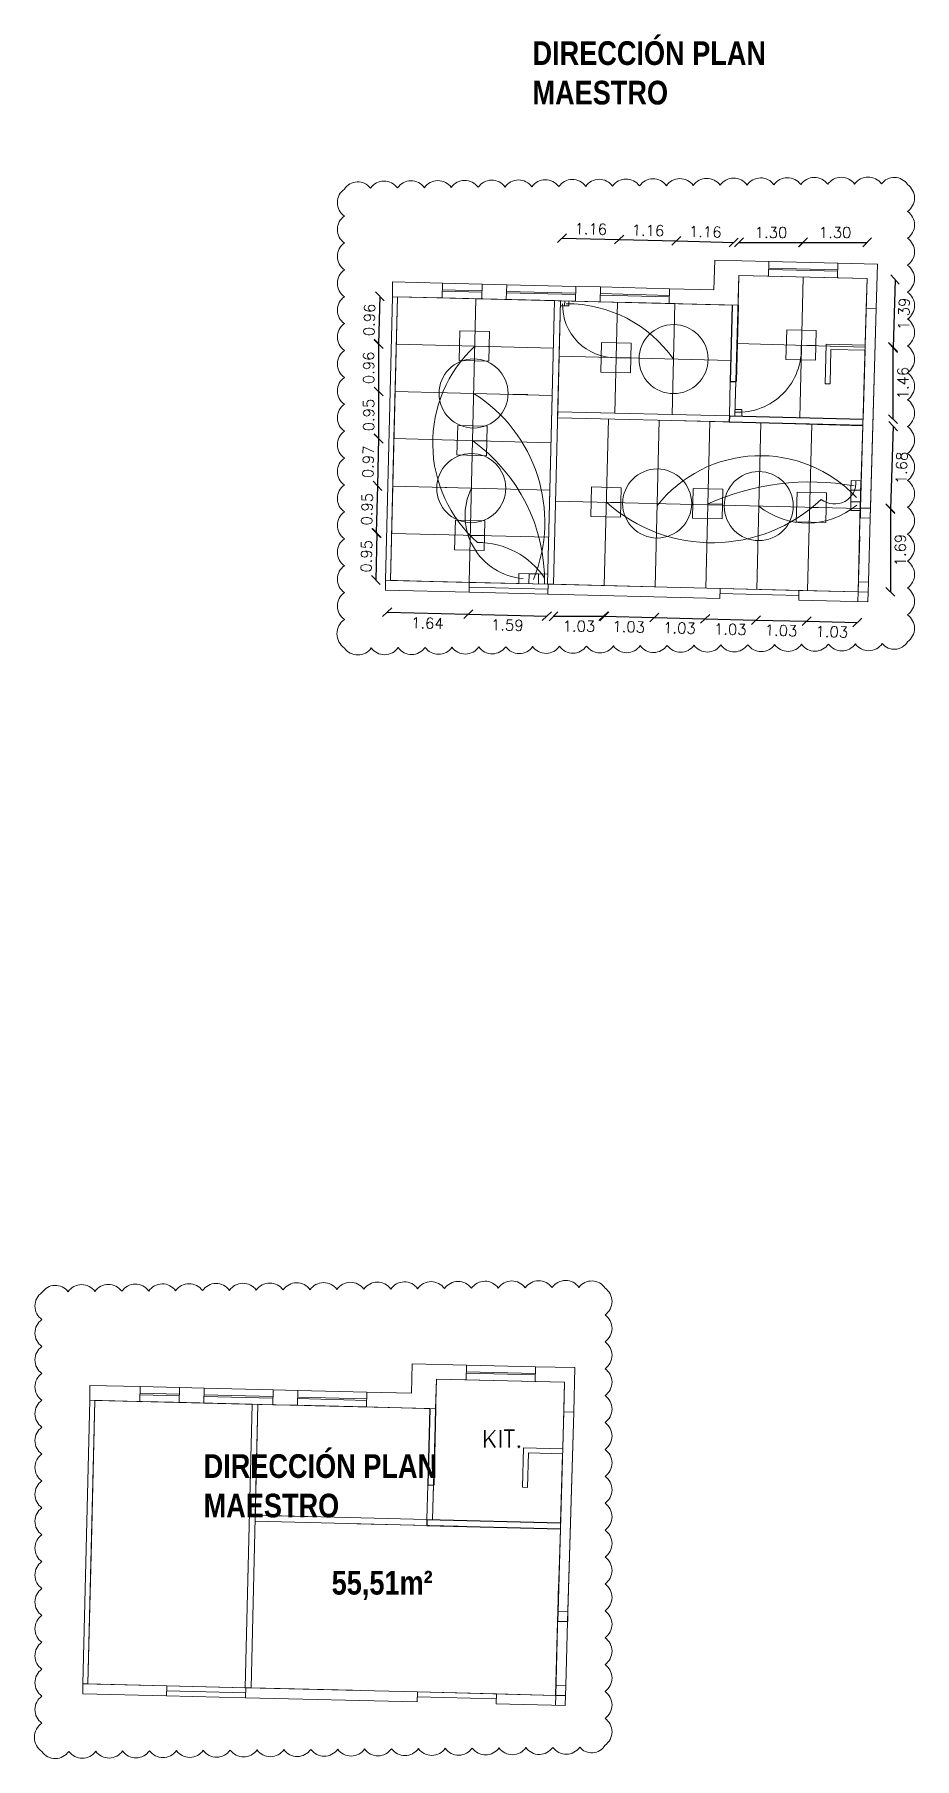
# Model space of a CAD drawing. Header units: millimetres. Extents: x -11418 to -10492, y 10656 to 11360.
# Drawn here: x -10651.84 to -10634, y 11324.7 to 11359.65 of the extents above; entities that cross this region are included whole.
import ezdxf

# ---------------------------------------------------------------- set-up
doc = ezdxf.new("R2010")
doc.units = ezdxf.units.MM
doc.layers.get('0').update_dxf_attribs({"lineweight": 0})
for name, color, linetype, lineweight in [('0_ id salas de clases', 7, 'Continuous', 9), ('0_ muros', 7, 'Continuous', 20), ('0_ muros 2', 7, 'Continuous', 9), ('0_ ventanas', 250, 'Continuous', 0)]:
    doc.layers.add(name, color=color, linetype=linetype, lineweight=lineweight)
doc.layers.add('SEGUNDO PLANO', color=3, linetype='Continuous')
doc.styles.add('PATO', font='romans.shx', dxfattribs={"height": 0.22})
doc.styles.get("Standard").update_dxf_attribs({"font": 'romans.shx'})
doc.linetypes.add('BATTING', pattern='A,0.00254,-2.54,[134,ltypeshp.shx,S=2.54,R=0,X=-2.54,Y=0],-5.08,[134,ltypeshp.shx,S=2.54,R=180,X=2.54,Y=0],-2.54', length=10.16254)
doc.dimstyles.get("Standard").update_dxf_attribs({"dimtxt": 0.22, "dimasz": 0.18, "dimexe": 0.18, "dimexo": 0.0625, "dimgap": 0.09, "dimtad": 2, "dimzin": 0, "dimdsep": 46, "dimtxsty": 'Standard', "dimblk": 'OBLIQUE', "dimcen": 0.09, "dimse1": 1, "dimse2": 1, "dimadec": 0, "dimazin": 0, "dimtfac": 1, "dimtofl": 0, "dimtmove": 0, "dimatfit": 3, "dimfxl": 1, "dimtolj": 1, "dimtzin": 0, "dimarcsym": 0})

# ---------------------------------------------------------------- blocks, each defined once
blk = doc.blocks.new('_Oblique')
at = {"color": 0, "linetype": 'ByBlock', "lineweight": -2}
blk.add_line((-0.5, -0.5), (0.5, 0.5), dxfattribs=at)
blk = doc.blocks.new('*D57')
at = {"color": 0, "lineweight": -2, "transparency": 16777216}
blk.add_line((-10644.841, 11354.339), (-10644.865, 11353.38), dxfattribs=at)
at = {"color": 0, "linetype": 'BATTING', "lineweight": -2, "transparency": 16777216, "xscale": 0.18, "yscale": 0.18, "zscale": 0.18}
for p, rotation in [((-10644.841, 11354.339), 88.60328362355365), ((-10644.865, 11353.38), 268.6032836235537)]:
    blk.add_blockref('_Oblique', p, dxfattribs=dict(at, rotation=rotation))
at = {"color": 0, "linetype": 'BATTING', "transparency": 16777216, "insert": (-10645.053, 11353.864), "char_height": 0.22, "attachment_point": 5, "rotation": 88.6033}
blk.add_mtext('\\A1;0.96', dxfattribs=at)
blk = doc.blocks.new('*D58')
at = {"color": 0, "lineweight": -2, "transparency": 16777216}
blk.add_line((-10644.865, 11353.371), (-10644.865, 11352.411), dxfattribs=at)
at = {"color": 0, "linetype": 'BATTING', "lineweight": -2, "transparency": 16777216, "xscale": 0.18, "yscale": 0.18, "zscale": 0.18}
for p, rotation in [((-10644.865, 11353.371), 90), ((-10644.865, 11352.411), 270)]:
    blk.add_blockref('_Oblique', p, dxfattribs=dict(at, rotation=rotation))
at = {"color": 0, "linetype": 'BATTING', "transparency": 16777216, "insert": (-10645.065, 11352.891), "char_height": 0.22, "attachment_point": 5, "rotation": 90}
blk.add_mtext('\\A1;0.96', dxfattribs=at)
blk = doc.blocks.new('*D59')
at = {"color": 0, "lineweight": -2, "transparency": 16777216}
blk.add_line((-10644.865, 11352.411), (-10644.865, 11351.456), dxfattribs=at)
at = {"color": 0, "linetype": 'BATTING', "lineweight": -2, "transparency": 16777216, "xscale": 0.18, "yscale": 0.18, "zscale": 0.18}
for p, rotation in [((-10644.865, 11352.411), 90), ((-10644.865, 11351.456), 270)]:
    blk.add_blockref('_Oblique', p, dxfattribs=dict(at, rotation=rotation))
at = {"color": 0, "linetype": 'BATTING', "transparency": 16777216, "insert": (-10645.065, 11351.934), "char_height": 0.22, "attachment_point": 5, "rotation": 90}
blk.add_mtext('\\A1;0.95', dxfattribs=at)
blk = doc.blocks.new('*D60')
at = {"color": 0, "lineweight": -2, "transparency": 16777216}
blk.add_line((-10644.865, 11351.464), (-10644.888, 11350.499), dxfattribs=at)
at = {"color": 0, "linetype": 'BATTING', "lineweight": -2, "transparency": 16777216, "xscale": 0.18, "yscale": 0.18, "zscale": 0.18}
for p, rotation in [((-10644.865, 11351.464), 88.60329853531651), ((-10644.888, 11350.499), 268.6032985353165)]:
    blk.add_blockref('_Oblique', p, dxfattribs=dict(at, rotation=rotation))
at = {"color": 0, "linetype": 'BATTING', "transparency": 16777216, "insert": (-10645.076, 11350.987), "char_height": 0.22, "attachment_point": 5, "rotation": 88.6033}
blk.add_mtext('\\A1;0.97', dxfattribs=at)
blk = doc.blocks.new('*D61')
at = {"color": 0, "lineweight": -2, "transparency": 16777216}
blk.add_line((-10644.888, 11350.499), (-10644.911, 11349.545), dxfattribs=at)
at = {"color": 0, "linetype": 'BATTING', "lineweight": -2, "transparency": 16777216, "xscale": 0.18, "yscale": 0.18, "zscale": 0.18}
for p, rotation in [((-10644.888, 11350.499), 88.6032857521703), ((-10644.911, 11349.545), 268.6032857521703)]:
    blk.add_blockref('_Oblique', p, dxfattribs=dict(at, rotation=rotation))
at = {"color": 0, "linetype": 'BATTING', "transparency": 16777216, "insert": (-10645.1, 11350.027), "char_height": 0.22, "attachment_point": 5, "rotation": 88.6033}
blk.add_mtext('\\A1;0.95', dxfattribs=at)
blk = doc.blocks.new('*D62')
at = {"color": 0, "lineweight": -2, "transparency": 16777216}
blk.add_line((-10644.9, 11349.544), (-10644.923, 11348.59), dxfattribs=at)
at = {"color": 0, "linetype": 'BATTING', "lineweight": -2, "transparency": 16777216, "xscale": 0.18, "yscale": 0.18, "zscale": 0.18}
for p, rotation in [((-10644.9, 11349.544), 88.60329053041033), ((-10644.923, 11348.59), 268.6032905304103)]:
    blk.add_blockref('_Oblique', p, dxfattribs=dict(at, rotation=rotation))
at = {"color": 0, "linetype": 'BATTING', "transparency": 16777216, "insert": (-10645.112, 11349.072), "char_height": 0.22, "attachment_point": 5, "rotation": 88.6033}
blk.add_mtext('\\A1;0.95', dxfattribs=at)
blk = doc.blocks.new('*D63')
at = {"color": 0, "lineweight": -2, "transparency": 16777216}
blk.add_line((-10644.691, 11347.937), (-10643.048, 11347.897), dxfattribs=at)
at = {"color": 0, "linetype": 'BATTING', "lineweight": -2, "transparency": 16777216, "xscale": 0.18, "yscale": 0.18, "zscale": 0.18}
for p, rotation in [((-10644.691, 11347.937), 178.5915316047997), ((-10643.048, 11347.897), 358.5915316047997)]:
    blk.add_blockref('_Oblique', p, dxfattribs=dict(at, rotation=rotation))
at = {"color": 0, "linetype": 'BATTING', "transparency": 16777216, "insert": (-10643.875, 11347.717), "char_height": 0.22, "attachment_point": 5, "rotation": 358.5915}
blk.add_mtext('\\A1;1.64', dxfattribs=at)
blk = doc.blocks.new('*D64')
at = {"color": 0, "lineweight": -2, "transparency": 16777216}
blk.add_line((-10643.048, 11347.897), (-10641.455, 11347.857), dxfattribs=at)
at = {"color": 0, "linetype": 'BATTING', "lineweight": -2, "transparency": 16777216, "xscale": 0.18, "yscale": 0.18, "zscale": 0.18}
for p, rotation in [((-10643.048, 11347.897), 178.5916875625059), ((-10641.455, 11347.857), 358.5916875625059)]:
    blk.add_blockref('_Oblique', p, dxfattribs=dict(at, rotation=rotation))
at = {"color": 0, "linetype": 'BATTING', "transparency": 16777216, "insert": (-10642.256, 11347.677), "char_height": 0.22, "attachment_point": 5, "rotation": 358.5917}
blk.add_mtext('\\A1;1.59', dxfattribs=at)
blk = doc.blocks.new('*D65')
at = {"color": 0, "lineweight": -2, "transparency": 16777216}
blk.add_line((-10641.319, 11347.855), (-10640.289, 11347.855), dxfattribs=at)
at = {"color": 0, "linetype": 'BATTING', "lineweight": -2, "transparency": 16777216, "xscale": 0.18, "yscale": 0.18, "zscale": 0.18, "rotation": 180}
blk.add_blockref('_Oblique', (-10641.319, 11347.855), dxfattribs=at)
at = {"color": 0, "linetype": 'BATTING', "lineweight": -2, "transparency": 16777216, "xscale": 0.18, "yscale": 0.18, "zscale": 0.18}
blk.add_blockref('_Oblique', (-10640.289, 11347.855), dxfattribs=at)
at = {"color": 0, "linetype": 'BATTING', "transparency": 16777216, "insert": (-10640.804, 11347.655), "char_height": 0.22, "attachment_point": 5}
blk.add_mtext('\\A1;1.03', dxfattribs=at)
blk = doc.blocks.new('*D66')
at = {"color": 0, "lineweight": -2, "transparency": 16777216}
blk.add_line((-10640.305, 11347.856), (-10639.275, 11347.83), dxfattribs=at)
at = {"color": 0, "linetype": 'BATTING', "lineweight": -2, "transparency": 16777216, "xscale": 0.18, "yscale": 0.18, "zscale": 0.18}
for p, rotation in [((-10640.305, 11347.856), 178.5761573060418), ((-10639.275, 11347.83), 358.5761573060418)]:
    blk.add_blockref('_Oblique', p, dxfattribs=dict(at, rotation=rotation))
at = {"color": 0, "linetype": 'BATTING', "transparency": 16777216, "insert": (-10639.795, 11347.643), "char_height": 0.22, "attachment_point": 5, "rotation": 358.5762}
blk.add_mtext('\\A1;1.03', dxfattribs=at)
blk = doc.blocks.new('*D67')
at = {"color": 0, "lineweight": -2, "transparency": 16777216}
blk.add_line((-10639.275, 11347.83), (-10638.245, 11347.805), dxfattribs=at)
at = {"color": 0, "linetype": 'BATTING', "lineweight": -2, "transparency": 16777216, "xscale": 0.18, "yscale": 0.18, "zscale": 0.18}
for p, rotation in [((-10639.275, 11347.83), 178.6032853562976), ((-10638.245, 11347.805), 358.6032853562976)]:
    blk.add_blockref('_Oblique', p, dxfattribs=dict(at, rotation=rotation))
at = {"color": 0, "linetype": 'BATTING', "transparency": 16777216, "insert": (-10638.765, 11347.618), "char_height": 0.22, "attachment_point": 5, "rotation": 358.6033}
blk.add_mtext('\\A1;1.03', dxfattribs=at)
blk = doc.blocks.new('*D68')
at = {"color": 0, "lineweight": -2, "transparency": 16777216}
blk.add_line((-10638.245, 11347.805), (-10637.215, 11347.78), dxfattribs=at)
at = {"color": 0, "linetype": 'BATTING', "lineweight": -2, "transparency": 16777216, "xscale": 0.18, "yscale": 0.18, "zscale": 0.18}
for p, rotation in [((-10638.245, 11347.805), 178.6032826079442), ((-10637.215, 11347.78), 358.6032826079442)]:
    blk.add_blockref('_Oblique', p, dxfattribs=dict(at, rotation=rotation))
at = {"color": 0, "linetype": 'BATTING', "transparency": 16777216, "insert": (-10637.735, 11347.593), "char_height": 0.22, "attachment_point": 5, "rotation": 358.6033}
blk.add_mtext('\\A1;1.03', dxfattribs=at)
blk = doc.blocks.new('*D69')
at = {"color": 0, "lineweight": -2, "transparency": 16777216}
blk.add_line((-10637.215, 11347.78), (-10636.187, 11347.755), dxfattribs=at)
at = {"color": 0, "linetype": 'BATTING', "lineweight": -2, "transparency": 16777216, "xscale": 0.18, "yscale": 0.18, "zscale": 0.18}
for p, rotation in [((-10637.215, 11347.78), 178.5930325229543), ((-10636.187, 11347.755), 358.5930325229543)]:
    blk.add_blockref('_Oblique', p, dxfattribs=dict(at, rotation=rotation))
at = {"color": 0, "linetype": 'BATTING', "transparency": 16777216, "insert": (-10636.706, 11347.568), "char_height": 0.22, "attachment_point": 5, "rotation": 358.593}
blk.add_mtext('\\A1;1.03', dxfattribs=at)
blk = doc.blocks.new('*D70')
at = {"color": 0, "lineweight": -2, "transparency": 16777216}
blk.add_line((-10636.187, 11347.755), (-10635.158, 11347.73), dxfattribs=at)
at = {"color": 0, "linetype": 'BATTING', "lineweight": -2, "transparency": 16777216, "xscale": 0.18, "yscale": 0.18, "zscale": 0.18}
for p, rotation in [((-10636.187, 11347.755), 178.6135290659662), ((-10635.158, 11347.73), 358.6135290659661)]:
    blk.add_blockref('_Oblique', p, dxfattribs=dict(at, rotation=rotation))
at = {"color": 0, "linetype": 'BATTING', "transparency": 16777216, "insert": (-10635.677, 11347.542), "char_height": 0.22, "attachment_point": 5, "rotation": 358.6135}
blk.add_mtext('\\A1;1.03', dxfattribs=at)
blk = doc.blocks.new('*D71')
at = {"color": 0, "lineweight": -2, "transparency": 16777216}
blk.add_line((-10634.435, 11351.71), (-10634.49, 11350.031), dxfattribs=at)
at = {"color": 0, "linetype": 'BATTING', "lineweight": -2, "transparency": 16777216, "xscale": 0.18, "yscale": 0.18, "zscale": 0.18}
for p, rotation in [((-10634.435, 11351.71), 88.1197453427607), ((-10634.49, 11350.031), 268.1197453427607)]:
    blk.add_blockref('_Oblique', p, dxfattribs=dict(at, rotation=rotation))
at = {"color": 0, "linetype": 'BATTING', "transparency": 16777216, "insert": (-10634.263, 11350.864), "char_height": 0.22, "attachment_point": 5, "rotation": 88.1197}
blk.add_mtext('\\A1;1.68', dxfattribs=at)
blk = doc.blocks.new('*D72')
at = {"color": 0, "lineweight": -2, "transparency": 16777216}
blk.add_line((-10634.49, 11350.043), (-10634.49, 11348.351), dxfattribs=at)
at = {"color": 0, "linetype": 'BATTING', "lineweight": -2, "transparency": 16777216, "xscale": 0.18, "yscale": 0.18, "zscale": 0.18}
for p, rotation in [((-10634.49, 11350.043), 90), ((-10634.49, 11348.351), 270)]:
    blk.add_blockref('_Oblique', p, dxfattribs=dict(at, rotation=rotation))
at = {"color": 0, "linetype": 'BATTING', "transparency": 16777216, "insert": (-10634.29, 11349.197), "char_height": 0.22, "attachment_point": 5, "rotation": 90}
blk.add_mtext('\\A1;1.69', dxfattribs=at)
blk = doc.blocks.new('*D73')
at = {"color": 0, "lineweight": -2, "transparency": 16777216}
blk.add_line((-10641.148, 11355.52), (-10639.988, 11355.492), dxfattribs=at)
at = {"color": 0, "linetype": 'BATTING', "lineweight": -2, "transparency": 16777216, "xscale": 0.18, "yscale": 0.18, "zscale": 0.18}
for p, rotation in [((-10641.148, 11355.52), 178.603430216156), ((-10639.988, 11355.492), 358.6034302161561)]:
    blk.add_blockref('_Oblique', p, dxfattribs=dict(at, rotation=rotation))
at = {"color": 0, "linetype": 'BATTING', "transparency": 16777216, "insert": (-10640.563, 11355.706), "char_height": 0.22, "attachment_point": 5, "rotation": 358.6034}
blk.add_mtext('\\A1;1.16', dxfattribs=at)
blk = doc.blocks.new('*D74')
at = {"color": 0, "lineweight": -2, "transparency": 16777216}
blk.add_line((-10639.988, 11355.492), (-10638.828, 11355.463), dxfattribs=at)
at = {"color": 0, "linetype": 'BATTING', "lineweight": -2, "transparency": 16777216, "xscale": 0.18, "yscale": 0.18, "zscale": 0.18}
for p, rotation in [((-10639.988, 11355.492), 178.6031346275379), ((-10638.828, 11355.463), 358.6031346275378)]:
    blk.add_blockref('_Oblique', p, dxfattribs=dict(at, rotation=rotation))
at = {"color": 0, "linetype": 'BATTING', "transparency": 16777216, "insert": (-10639.403, 11355.677), "char_height": 0.22, "attachment_point": 5, "rotation": 358.6031}
blk.add_mtext('\\A1;1.16', dxfattribs=at)
blk = doc.blocks.new('*D75')
at = {"color": 0, "lineweight": -2, "transparency": 16777216}
blk.add_line((-10638.828, 11355.463), (-10637.666, 11355.435), dxfattribs=at)
at = {"color": 0, "linetype": 'BATTING', "lineweight": -2, "transparency": 16777216, "xscale": 0.18, "yscale": 0.18, "zscale": 0.18}
for p, rotation in [((-10638.828, 11355.463), 178.6032826079918), ((-10637.666, 11355.435), 358.6032826079918)]:
    blk.add_blockref('_Oblique', p, dxfattribs=dict(at, rotation=rotation))
at = {"color": 0, "linetype": 'BATTING', "transparency": 16777216, "insert": (-10638.242, 11355.649), "char_height": 0.22, "attachment_point": 5, "rotation": 358.6033}
blk.add_mtext('\\A1;1.16', dxfattribs=at)
blk = doc.blocks.new('*D76')
at = {"color": 0, "lineweight": -2, "transparency": 16777216}
blk.add_line((-10637.56, 11355.435), (-10636.259, 11355.435), dxfattribs=at)
at = {"color": 0, "linetype": 'BATTING', "lineweight": -2, "transparency": 16777216, "xscale": 0.18, "yscale": 0.18, "zscale": 0.18, "rotation": 180}
blk.add_blockref('_Oblique', (-10637.56, 11355.435), dxfattribs=at)
at = {"color": 0, "linetype": 'BATTING', "lineweight": -2, "transparency": 16777216, "xscale": 0.18, "yscale": 0.18, "zscale": 0.18}
blk.add_blockref('_Oblique', (-10636.259, 11355.435), dxfattribs=at)
at = {"color": 0, "linetype": 'BATTING', "transparency": 16777216, "insert": (-10636.909, 11355.635), "char_height": 0.22, "attachment_point": 5}
blk.add_mtext('\\A1;1.30', dxfattribs=at)
blk = doc.blocks.new('*D77')
at = {"color": 0, "lineweight": -2, "transparency": 16777216}
blk.add_line((-10636.26, 11355.435), (-10634.961, 11355.435), dxfattribs=at)
at = {"color": 0, "linetype": 'BATTING', "lineweight": -2, "transparency": 16777216, "xscale": 0.18, "yscale": 0.18, "zscale": 0.18, "rotation": 180}
blk.add_blockref('_Oblique', (-10636.26, 11355.435), dxfattribs=at)
at = {"color": 0, "linetype": 'BATTING', "lineweight": -2, "transparency": 16777216, "xscale": 0.18, "yscale": 0.18, "zscale": 0.18}
blk.add_blockref('_Oblique', (-10634.961, 11355.435), dxfattribs=at)
at = {"color": 0, "linetype": 'BATTING', "transparency": 16777216, "insert": (-10635.61, 11355.635), "char_height": 0.22, "attachment_point": 5}
blk.add_mtext('\\A1;1.30', dxfattribs=at)
blk = doc.blocks.new('*D78')
at = {"color": 0, "lineweight": -2, "transparency": 16777216}
blk.add_line((-10634.435, 11351.85), (-10634.435, 11353.314), dxfattribs=at)
at = {"color": 0, "linetype": 'BATTING', "lineweight": -2, "transparency": 16777216, "xscale": 0.18, "yscale": 0.18, "zscale": 0.18}
for p, rotation in [((-10634.435, 11353.314), 90), ((-10634.435, 11351.85), 270)]:
    blk.add_blockref('_Oblique', p, dxfattribs=dict(at, rotation=rotation))
at = {"color": 0, "linetype": 'BATTING', "transparency": 16777216, "insert": (-10634.235, 11352.582), "char_height": 0.22, "attachment_point": 5, "rotation": 90}
blk.add_mtext('\\A1;1.46', dxfattribs=at)
blk = doc.blocks.new('*D79')
at = {"color": 0, "lineweight": -2, "transparency": 16777216}
blk.add_line((-10634.396, 11354.682), (-10634.435, 11353.296), dxfattribs=at)
at = {"color": 0, "linetype": 'BATTING', "lineweight": -2, "transparency": 16777216, "xscale": 0.18, "yscale": 0.18, "zscale": 0.18}
for p, rotation in [((-10634.396, 11354.682), 88.34941071250582), ((-10634.435, 11353.296), 268.3494107125058)]:
    blk.add_blockref('_Oblique', p, dxfattribs=dict(at, rotation=rotation))
at = {"color": 0, "linetype": 'BATTING', "transparency": 16777216, "insert": (-10634.216, 11353.984), "char_height": 0.22, "attachment_point": 5, "rotation": 88.3494}
blk.add_mtext('\\A1;1.39', dxfattribs=at)

msp = doc.modelspace()

# ---------------------------------------------------------------- linework, layer by layer
at = {"color": 3, "linetype": 'BATTING'}
for p, q in [((-10637.642, 11351.916), (-10637.56, 11354.762)), ((-10636.259, 11354.73), (-10636.328, 11351.881)), ((-10644.485, 11354.331), (-10644.555, 11351.456)), ((-10644.485, 11354.331), (-10641.299, 11354.253)), ((-10642.892, 11354.292), (-10644.485, 11354.331)), ((-10643.032, 11348.544), (-10642.892, 11354.292)), ((-10642.892, 11354.292), (-10641.299, 11354.253)), ((-10641.299, 11354.253), (-10641.439, 11348.505)), ((-10641.299, 11354.253), (-10641.345, 11352.333)), ((-10641.319, 11348.505), (-10641.179, 11354.25)), ((-10641.179, 11354.25), (-10641.237, 11351.881)), ((-10641.179, 11354.25), (-10641.234, 11352.001)), ((-10641.091, 11354.248), (-10641.094, 11354.147)), ((-10641.007, 11354.147), (-10641.007, 11354.246)), ((-10640.074, 11351.972), (-10640.019, 11354.222)), ((-10640.019, 11354.222), (-10638.859, 11354.193)), ((-10638.859, 11354.193), (-10638.914, 11351.944)), ((-10641.094, 11354.147), (-10641.181, 11354.149)), ((-10641.094, 11354.147), (-10641.007, 11354.147)), ((-10643.215, 11353.639), (-10643.23, 11353.039)), ((-10642.615, 11353.625), (-10643.215, 11353.639)), ((-10642.63, 11353.025), (-10642.615, 11353.625)), ((-10636.592, 11353.66), (-10636.607, 11353.06)), ((-10635.992, 11353.645), (-10636.592, 11353.66)), ((-10636.007, 11353.045), (-10635.992, 11353.645)), ((-10641.322, 11353.293), (-10644.509, 11353.371)), ((-10642.927, 11352.855), (-10642.92, 11353.155)), ((-10642.915, 11353.33), (-10642.615, 11353.325)), ((-10641.206, 11353.125), (-10637.724, 11353.04)), ((-10640.346, 11353.407), (-10640.361, 11352.807)), ((-10639.747, 11353.392), (-10640.346, 11353.407)), ((-10639.761, 11352.792), (-10639.747, 11353.392)), ((-10637.596, 11353.387), (-10635, 11353.313)), ((-10636.292, 11353.35), (-10635.992, 11353.345)), ((-10643.23, 11353.039), (-10642.63, 11353.025)), ((-10640.361, 11352.807), (-10639.761, 11352.792)), ((-10640.047, 11353.097), (-10639.747, 11353.092)), ((-10636.607, 11353.06), (-10636.007, 11353.045)), ((-10637.735, 11352.616), (-10637.752, 11351.916)), ((-10637.622, 11352.613), (-10637.642, 11351.913)), ((-10641.345, 11352.333), (-10644.532, 11352.411)), ((-10642.142, 11352.353), (-10641.842, 11352.346)), ((-10642.142, 11352.353), (-10641.842, 11352.348)), ((-10641.345, 11352.333), (-10641.392, 11350.414)), ((-10643.262, 11351.725), (-10643.277, 11351.125)), ((-10642.662, 11351.71), (-10643.262, 11351.725)), ((-10641.237, 11351.881), (-10637.755, 11351.796)), ((-10637.752, 11351.916), (-10641.234, 11352.001)), ((-10641.234, 11352.001), (-10640.074, 11351.972)), ((-10640.289, 11348.479), (-10640.207, 11351.856)), ((-10639.259, 11348.453), (-10639.177, 11351.831)), ((-10639.177, 11351.831), (-10637.118, 11351.78)), ((-10638.147, 11351.805), (-10638.23, 11348.426)), ((-10637.755, 11351.796), (-10637.752, 11351.916)), ((-10637.642, 11351.913), (-10637.502, 11351.909)), ((-10637.499, 11352.045), (-10637.638, 11352.045)), ((-10637.502, 11351.909), (-10637.499, 11352.045)), ((-10637.118, 11351.78), (-10637.2, 11348.401)), ((-10637.118, 11351.78), (-10635.047, 11351.714)), ((-10636.082, 11351.747), (-10636.172, 11348.376)), ((-10644.555, 11351.456), (-10644.625, 11348.583)), ((-10641.369, 11351.374), (-10644.555, 11351.457)), ((-10642.962, 11351.415), (-10642.662, 11351.41)), ((-10642.677, 11351.111), (-10642.662, 11351.71)), ((-10643.277, 11351.125), (-10642.677, 11351.111)), ((-10641.392, 11350.414), (-10644.579, 11350.492)), ((-10643.78, 11350.472), (-10643.48, 11350.467)), ((-10641.392, 11350.414), (-10641.439, 11348.505)), ((-10640.548, 11350.477), (-10640.562, 11349.877)), ((-10639.948, 11350.462), (-10640.548, 11350.477)), ((-10639.963, 11349.863), (-10639.948, 11350.462)), ((-10638.488, 11350.444), (-10638.503, 11349.844)), ((-10637.888, 11350.429), (-10638.488, 11350.444)), ((-10637.903, 11349.829), (-10637.888, 11350.429)), ((-10636.382, 11350.37), (-10636.397, 11349.771)), ((-10635.782, 11350.356), (-10636.382, 11350.37)), ((-10635.797, 11349.756), (-10635.782, 11350.356)), ((-10635.285, 11350.607), (-10635.289, 11350.41)), ((-10635.289, 11350.41), (-10635.092, 11350.41)), ((-10635.289, 11350.41), (-10635.289, 11350.173)), ((-10635.082, 11350.602), (-10635.285, 11350.607)), ((-10635.115, 11349.477), (-10635.088, 11350.602)), ((-10635.088, 11350.602), (-10635.082, 11350.602)), ((-10635.101, 11350.04), (-10641.278, 11350.19)), ((-10640.248, 11350.167), (-10639.948, 11350.162)), ((-10638.188, 11350.134), (-10637.888, 11350.129)), ((-10636.082, 11350.061), (-10635.782, 11350.056)), ((-10635.289, 11350.173), (-10635.098, 11350.173)), ((-10635.098, 11350.173), (-10635.289, 11350.173)), ((-10635.289, 11350.173), (-10635.289, 11349.999)), ((-10635.289, 11349.999), (-10635.102, 11349.999)), ((-10643.309, 11349.805), (-10643.323, 11349.206)), ((-10642.709, 11349.791), (-10643.309, 11349.805)), ((-10642.724, 11349.191), (-10642.709, 11349.791)), ((-10640.562, 11349.877), (-10639.963, 11349.863)), ((-10638.503, 11349.844), (-10637.903, 11349.829)), ((-10636.397, 11349.771), (-10635.797, 11349.756)), ((-10641.416, 11349.459), (-10644.602, 11349.537)), ((-10643.009, 11349.496), (-10642.709, 11349.491)), ((-10635.142, 11348.351), (-10635.11, 11349.477)), ((-10643.323, 11349.206), (-10642.724, 11349.191)), ((-10641.439, 11348.505), (-10644.625, 11348.583)), ((-10641.814, 11348.718), (-10642.024, 11348.723)), ((-10642.024, 11348.723), (-10642.024, 11348.519)), ((-10641.814, 11348.718), (-10641.819, 11348.514)), ((-10641.626, 11348.713), (-10641.814, 11348.718)), ((-10641.626, 11348.513), (-10641.626, 11348.713)), ((-10641.626, 11348.713), (-10641.434, 11348.709)), ((-10641.426, 11348.504), (-10641.626, 11348.513)), ((-10641.439, 11348.505), (-10641.319, 11348.505)), ((-10641.319, 11348.505), (-10639.259, 11348.453)), ((-10643.774, 11329.549), (-10643.692, 11332.395)), ((-10650.618, 11331.964), (-10650.688, 11329.09)), ((-10650.618, 11331.964), (-10647.431, 11331.886)), ((-10649.024, 11331.925), (-10650.618, 11331.964)), ((-10649.024, 11331.925), (-10647.431, 11331.886)), ((-10647.431, 11331.886), (-10647.571, 11326.138)), ((-10647.431, 11331.886), (-10647.478, 11329.967)), ((-10647.451, 11326.138), (-10647.311, 11331.883)), ((-10647.311, 11331.883), (-10647.369, 11329.514)), ((-10647.311, 11331.883), (-10647.366, 11329.634)), ((-10646.151, 11331.855), (-10644.992, 11331.827)), ((-10643.867, 11330.249), (-10643.884, 11329.549)), ((-10643.754, 11330.246), (-10643.774, 11329.546)), ((-10647.478, 11329.967), (-10647.525, 11328.047)), ((-10647.369, 11329.514), (-10643.887, 11329.429)), ((-10643.884, 11329.549), (-10647.366, 11329.634)), ((-10647.366, 11329.634), (-10646.206, 11329.606)), ((-10645.309, 11329.464), (-10643.25, 11329.414)), ((-10643.887, 11329.429), (-10643.884, 11329.549)), ((-10650.688, 11329.09), (-10650.758, 11326.216)), ((-10641.247, 11327.11), (-10641.22, 11328.236)), ((-10641.275, 11325.984), (-10641.242, 11327.11)), ((-10647.571, 11326.138), (-10650.758, 11326.216)), ((-10647.571, 11326.138), (-10647.451, 11326.138)), ((-10647.451, 11326.138), (-10645.392, 11326.087))]:
    msp.add_line(p, q, dxfattribs=at)
at = {"linetype": 'BATTING'}
for p, q in [((-10644.585, 11354.333), (-10644.725, 11348.585)), ((-10644.625, 11348.583), (-10644.485, 11354.331)), ((-10644.485, 11354.331), (-10644.485, 11354.331)), ((-10644.725, 11348.585), (-10644.625, 11348.583)), ((-10650.718, 11331.966), (-10650.858, 11326.219)), ((-10650.758, 11326.216), (-10650.618, 11331.964)), ((-10650.618, 11331.964), (-10650.618, 11331.964)), ((-10650.858, 11326.219), (-10650.758, 11326.216))]:
    msp.add_line(p, q, dxfattribs=at)
at = {"color": 7}
for p, q in [((-10635.793, 11353.368), (-10635.813, 11352.569)), ((-10635, 11353.349), (-10635.793, 11353.368)), ((-10635.696, 11353.266), (-10635.713, 11352.566)), ((-10635.003, 11353.249), (-10635.696, 11353.266)), ((-10635.813, 11352.569), (-10635.713, 11352.566)), ((-10641.925, 11331.002), (-10641.945, 11330.202)), ((-10641.132, 11330.982), (-10641.925, 11331.002)), ((-10641.828, 11330.899), (-10641.845, 11330.199)), ((-10641.135, 11330.882), (-10641.828, 11330.899)), ((-10641.945, 11330.202), (-10641.845, 11330.199))]:
    msp.add_line(p, q, dxfattribs=at)
at = {"color": 5, "linetype": 'BATTING'}
for points in [[(-10645.558, 11347.211, 0.520567), (-10645.013, 11347.216, 0.520567), (-10644.467, 11347.22, 0.520567), (-10643.922, 11347.225, 0.520567), (-10643.377, 11347.229, 0.520567), (-10642.832, 11347.234, 0.520567), (-10642.287, 11347.239, 0.520567), (-10641.742, 11347.243, 0.520567), (-10641.197, 11347.248, 0.520567), (-10640.651, 11347.252, 0.520567), (-10640.106, 11347.257, 0.520567), (-10639.561, 11347.261, 0.520567), (-10639.016, 11347.266, 0.520567), (-10638.471, 11347.271, 0.520567), (-10637.926, 11347.275, 0.520567), (-10637.381, 11347.28, 0.520567), (-10636.836, 11347.284, 0.520567), (-10636.29, 11347.289, 0.520567), (-10635.745, 11347.293, 0.520567), (-10635.2, 11347.298, 0.520567), (-10634.655, 11347.303, 0.520567), (-10634.143, 11347.339, 0.520567), (-10634.143, 11347.885, 0.520567), (-10634.143, 11348.43, 0.520567), (-10634.143, 11348.975, 0.520567), (-10634.143, 11349.52, 0.520567), (-10634.143, 11350.065, 0.520567), (-10634.143, 11350.61, 0.520567), (-10634.143, 11351.155, 0.520567), (-10634.143, 11351.701, 0.520567), (-10634.143, 11352.246, 0.520567), (-10634.143, 11352.791, 0.520567), (-10634.143, 11353.336, 0.520567), (-10634.143, 11353.881, 0.520567), (-10634.143, 11354.426, 0.520567), (-10634.143, 11354.971, 0.520567), (-10634.143, 11355.517, 0.520567), (-10634.143, 11356.062, 0.520567), (-10634.143, 11356.607, 0.520567), (-10634.67, 11356.62, 0.520567), (-10635.215, 11356.615, 0.520567), (-10635.76, 11356.611, 0.520567), (-10636.306, 11356.606, 0.520567), (-10636.851, 11356.602, 0.520567), (-10637.396, 11356.597, 0.520567), (-10637.941, 11356.593, 0.520567), (-10638.486, 11356.588, 0.520567), (-10639.031, 11356.583, 0.520567), (-10639.576, 11356.579, 0.520567), (-10640.122, 11356.574, 0.520567), (-10640.667, 11356.57, 0.520567), (-10641.212, 11356.565, 0.520567), (-10641.757, 11356.561, 0.520567), (-10642.302, 11356.556, 0.520567), (-10642.847, 11356.551, 0.520567), (-10643.392, 11356.547, 0.520567), (-10643.937, 11356.542, 0.520567), (-10644.483, 11356.538, 0.520567), (-10645.028, 11356.533, 0.520567), (-10645.558, 11356.514, 0.520567), (-10645.558, 11355.968, 0.520567), (-10645.558, 11355.423, 0.520567), (-10645.558, 11354.878, 0.520567), (-10645.558, 11354.333, 0.520567), (-10645.558, 11353.788, 0.520567), (-10645.558, 11353.243, 0.520567), (-10645.558, 11352.697, 0.520567), (-10645.558, 11352.152, 0.520567), (-10645.558, 11351.607, 0.520567), (-10645.558, 11351.062, 0.520567), (-10645.558, 11350.517, 0.520567), (-10645.558, 11349.972, 0.520567), (-10645.558, 11349.427, 0.520567), (-10645.558, 11348.881, 0.520567), (-10645.558, 11348.336, 0.520567), (-10645.558, 11347.791, 0.520567)], [(-10651.69, 11324.844, 0.520567), (-10651.145, 11324.849, 0.520567), (-10650.6, 11324.853, 0.520567), (-10650.055, 11324.858, 0.520567), (-10649.509, 11324.863, 0.520567), (-10648.964, 11324.867, 0.520567), (-10648.419, 11324.872, 0.520567), (-10647.874, 11324.876, 0.520567), (-10647.329, 11324.881, 0.520567), (-10646.784, 11324.885, 0.520567), (-10646.239, 11324.89, 0.520567), (-10645.694, 11324.895, 0.520567), (-10645.148, 11324.899, 0.520567), (-10644.603, 11324.904, 0.520567), (-10644.058, 11324.908, 0.520567), (-10643.513, 11324.913, 0.520567), (-10642.968, 11324.917, 0.520567), (-10642.423, 11324.922, 0.520567), (-10641.878, 11324.927, 0.520567), (-10641.333, 11324.931, 0.520567), (-10640.787, 11324.936, 0.520567), (-10640.275, 11324.973, 0.520567), (-10640.275, 11325.518, 0.520567), (-10640.275, 11326.063, 0.520567), (-10640.275, 11326.608, 0.520567), (-10640.275, 11327.153, 0.520567), (-10640.275, 11327.698, 0.520567), (-10640.275, 11328.243, 0.520567), (-10640.275, 11328.789, 0.520567), (-10640.275, 11329.334, 0.520567), (-10640.275, 11329.879, 0.520567), (-10640.275, 11330.424, 0.520567), (-10640.275, 11330.969, 0.520567), (-10640.275, 11331.514, 0.520567), (-10640.275, 11332.06, 0.520567), (-10640.275, 11332.605, 0.520567), (-10640.275, 11333.15, 0.520567), (-10640.275, 11333.695, 0.520567), (-10640.275, 11334.24, 0.520567), (-10640.803, 11334.253, 0.520567), (-10641.348, 11334.249, 0.520567), (-10641.893, 11334.244, 0.520567), (-10642.438, 11334.239, 0.520567), (-10642.983, 11334.235, 0.520567), (-10643.528, 11334.23, 0.520567), (-10644.073, 11334.226, 0.520567), (-10644.618, 11334.221, 0.520567), (-10645.164, 11334.217, 0.520567), (-10645.709, 11334.212, 0.520567), (-10646.254, 11334.207, 0.520567), (-10646.799, 11334.203, 0.520567), (-10647.344, 11334.198, 0.520567), (-10647.889, 11334.194, 0.520567), (-10648.434, 11334.189, 0.520567), (-10648.979, 11334.185, 0.520567), (-10649.525, 11334.18, 0.520567), (-10650.07, 11334.175, 0.520567), (-10650.615, 11334.171, 0.520567), (-10651.16, 11334.166, 0.520567), (-10651.69, 11334.147, 0.520567), (-10651.69, 11333.602, 0.520567), (-10651.69, 11333.056, 0.520567), (-10651.69, 11332.511, 0.520567), (-10651.69, 11331.966, 0.520567), (-10651.69, 11331.421, 0.520567), (-10651.69, 11330.876, 0.520567), (-10651.69, 11330.331, 0.520567), (-10651.69, 11329.786, 0.520567), (-10651.69, 11329.24, 0.520567), (-10651.69, 11328.695, 0.520567), (-10651.69, 11328.15, 0.520567), (-10651.69, 11327.605, 0.520567), (-10651.69, 11327.06, 0.520567), (-10651.69, 11326.515, 0.520567), (-10651.69, 11325.969, 0.520567), (-10651.69, 11325.424, 0.520567)]]:
    msp.add_lwpolyline(points, format="xyb", close=True, dxfattribs=at)
at = {"linetype": 'BATTING'}
for points in [[(-10634.937, 11348.546), (-10634.903, 11349.846), (-10634.778, 11354.094), (-10634.751, 11354.994)], [(-10644.585, 11354.333), (-10644.585, 11354.633)], [(-10644.725, 11348.585), (-10644.725, 11348.385)], [(-10641.069, 11326.179), (-10641.035, 11327.479), (-10640.91, 11331.727), (-10640.884, 11332.627)], [(-10650.718, 11331.966), (-10650.718, 11332.266)], [(-10650.858, 11326.219), (-10650.858, 11326.019)]]:
    msp.add_lwpolyline(points, dxfattribs=at)
at = {"color": 5, "linetype": 'BATTING'}
for points in [[(-10644.625, 11348.583), (-10643.026, 11348.543), (-10641.426, 11348.504), (-10637.942, 11348.419), (-10635.143, 11348.351), (-10635.106, 11349.851), (-10635.046, 11351.73), (-10637.755, 11351.796), (-10637.752, 11351.916), (-10635.043, 11351.85), (-10635.003, 11353.249), (-10635.696, 11353.266), (-10635.713, 11352.566), (-10635.813, 11352.569), (-10635.793, 11353.368), (-10635, 11353.349), (-10634.96, 11354.699), (-10637.56, 11354.762), (-10637.622, 11352.613), (-10637.735, 11352.616), (-10637.697, 11354.165), (-10644.485, 11354.331), (-10644.625, 11348.583)], [(-10650.758, 11326.216), (-10649.158, 11326.177), (-10647.559, 11326.138), (-10644.075, 11326.053), (-10641.276, 11325.984), (-10641.238, 11327.484), (-10641.178, 11329.363), (-10643.887, 11329.429), (-10643.884, 11329.549), (-10641.175, 11329.483), (-10641.135, 11330.882), (-10641.828, 11330.899), (-10641.845, 11330.199), (-10641.945, 11330.202), (-10641.925, 11331.002), (-10641.132, 11330.982), (-10641.093, 11332.332), (-10643.692, 11332.395), (-10643.754, 11330.246), (-10643.867, 11330.249), (-10643.829, 11331.798), (-10650.618, 11331.964), (-10650.758, 11326.216)]]:
    msp.add_lwpolyline(points, dxfattribs=at)
at = {"color": 3, "linetype": 'BATTING'}
for centre in [(-10638.886, 11353.069), (-10642.939, 11352.372), (-10642.986, 11350.453), (-10639.218, 11350.142), (-10637.159, 11350.09)]:
    msp.add_circle(centre, 0.7, dxfattribs=at)
at = {"color": 2, "linetype": 'BATTING'}
for centre, radius, start, end in [((-10640.064, 11354.17), 1.073, 178.8344, 270.9497), ((-10641.082, 11351.367), 2.686, 133.0474, 228.5806), ((-10637.575, 11353.27), 1.279, 267.1045, 3.5926), ((-10644.999, 11348.57), 3.499, 358.9865, 54.4115), ((-10636.123, 11345.562), 5.017, 79.7176, 114.3084), ((-10635.622, 11350.567), 0.435, 231.8393, 4.9608), ((-10638.101, 11352.563), 3.217, 228.1294, 313.3852), ((-10642.856, 11347.716), 1.637, 34.0055, 90.0876)]:
    msp.add_arc(centre, radius, start, end, dxfattribs=at)
at = {"color": 30, "linetype": 'BATTING', "true_color": 0xf26722}
for centre, radius, start, end in [((-10641.056, 11351.535), 2.657, 35.2583, 90.0695), ((-10644.567, 11349.768), 3.071, 337.7027, 57.9965), ((-10637.127, 11348.441), 2.67, 43.0802, 141.5922), ((-10641.836, 11349.895), 1.277, 154.1148, 265.4504), ((-10636.176, 11351.321), 1.575, 231.4043, 309.6376)]:
    msp.add_arc(centre, radius, start, end, dxfattribs=at)
at = {"layer": '0_ muros'}
for p, q in [((-10635.094, 11350.05), (-10634.978, 11354.1)), ((-10634.894, 11350.046), (-10634.778, 11354.094)), ((-10635.099, 11349.851), (-10635.094, 11350.05)), ((-10635.099, 11349.851), (-10635.094, 11350.05)), ((-10634.894, 11350.046), (-10635.094, 11350.05)), ((-10634.894, 11350.046), (-10635.094, 11350.05)), ((-10634.899, 11349.846), (-10634.894, 11350.046)), ((-10634.899, 11349.846), (-10634.894, 11350.046)), ((-10634.899, 11349.846), (-10635.099, 11349.851)), ((-10634.899, 11349.846), (-10635.099, 11349.851)), ((-10643.026, 11348.544), (-10644.725, 11348.585)), ((-10643.031, 11348.344), (-10644.725, 11348.385)), ((-10635.148, 11348.151), (-10635.142, 11348.351)), ((-10635.138, 11348.551), (-10635.142, 11348.351)), ((-10635.138, 11348.551), (-10635.142, 11348.351)), ((-10634.942, 11348.346), (-10635.142, 11348.351)), ((-10634.942, 11348.346), (-10635.142, 11348.351)), ((-10634.937, 11348.546), (-10635.138, 11348.551)), ((-10634.937, 11348.546), (-10635.138, 11348.551)), ((-10634.948, 11348.146), (-10634.942, 11348.346)), ((-10634.942, 11348.346), (-10634.937, 11348.546)), ((-10634.942, 11348.346), (-10634.937, 11348.546)), ((-10641.227, 11327.684), (-10641.11, 11331.733)), ((-10641.027, 11327.679), (-10640.91, 11331.727)), ((-10641.232, 11327.484), (-10641.227, 11327.684)), ((-10641.232, 11327.484), (-10641.227, 11327.684)), ((-10641.027, 11327.679), (-10641.227, 11327.684)), ((-10641.027, 11327.679), (-10641.227, 11327.684)), ((-10641.032, 11327.479), (-10641.027, 11327.679)), ((-10641.032, 11327.479), (-10641.027, 11327.679)), ((-10641.032, 11327.479), (-10641.232, 11327.484)), ((-10641.032, 11327.479), (-10641.232, 11327.484)), ((-10649.158, 11326.177), (-10650.858, 11326.219)), ((-10649.163, 11325.977), (-10650.858, 11326.019)), ((-10641.28, 11325.784), (-10641.275, 11325.984)), ((-10641.27, 11326.184), (-10641.275, 11325.984)), ((-10641.27, 11326.184), (-10641.275, 11325.984)), ((-10641.075, 11325.979), (-10641.275, 11325.984)), ((-10641.075, 11325.979), (-10641.275, 11325.984)), ((-10641.069, 11326.179), (-10641.27, 11326.184)), ((-10641.069, 11326.179), (-10641.27, 11326.184)), ((-10641.081, 11325.78), (-10641.075, 11325.979)), ((-10641.075, 11325.979), (-10641.069, 11326.179)), ((-10641.075, 11325.979), (-10641.069, 11326.179))]:
    msp.add_line(p, q, dxfattribs=at)
for points in [[(-10636.958, 11354.747), (-10637.56, 11354.762), (-10637.577, 11354.162), (-10638.976, 11354.196), (-10638.969, 11354.496), (-10638.068, 11354.474), (-10638.051, 11355.074), (-10636.951, 11355.047)], [(-10642.268, 11354.577), (-10642.276, 11354.277), (-10642.775, 11354.289), (-10642.768, 11354.589)], [(-10640.376, 11354.23), (-10640.369, 11354.53), (-10640.869, 11354.543), (-10640.876, 11354.243)], [(-10641.431, 11348.304), (-10637.947, 11348.219), (-10637.942, 11348.419), (-10641.426, 11348.504)], [(-10643.091, 11332.381), (-10643.692, 11332.395), (-10643.709, 11331.795), (-10645.109, 11331.83), (-10645.102, 11332.129), (-10644.2, 11332.107), (-10644.183, 11332.707), (-10643.083, 11332.68)], [(-10648.401, 11332.21), (-10648.408, 11331.91), (-10648.908, 11331.922), (-10648.9, 11332.222)], [(-10646.508, 11331.864), (-10646.501, 11332.164), (-10647.001, 11332.176), (-10647.008, 11331.876)], [(-10647.564, 11325.938), (-10644.08, 11325.853), (-10644.075, 11326.053), (-10647.559, 11326.138)]]:
    msp.add_lwpolyline(points, close=True, dxfattribs=at)
for points in [[(-10634.751, 11354.994), (-10635.552, 11355.013), (-10635.559, 11354.713), (-10634.96, 11354.699), (-10634.978, 11354.1), (-10634.778, 11354.095)], [(-10644.585, 11354.633), (-10643.568, 11354.608), (-10643.575, 11354.308), (-10644.585, 11354.333)], [(-10643.031, 11348.343), (-10643.026, 11348.543)], [(-10634.948, 11348.146), (-10636.348, 11348.18), (-10636.343, 11348.38), (-10635.143, 11348.351), (-10634.942, 11348.346)], [(-10640.884, 11332.627), (-10641.684, 11332.646), (-10641.691, 11332.346), (-10641.093, 11332.332), (-10641.11, 11331.733), (-10640.91, 11331.728)], [(-10650.718, 11332.266), (-10649.7, 11332.242), (-10649.707, 11331.942), (-10650.718, 11331.966)], [(-10649.163, 11325.977), (-10649.158, 11326.177)], [(-10641.081, 11325.78), (-10642.48, 11325.814), (-10642.475, 11326.014), (-10641.276, 11325.984), (-10641.075, 11325.979)]]:
    msp.add_lwpolyline(points, dxfattribs=at)
at = {"layer": '0_ muros 2'}
for p, q in [((-10635.552, 11355.013), (-10636.951, 11355.047)), ((-10642.768, 11354.589), (-10643.568, 11354.608)), ((-10640.869, 11354.543), (-10642.268, 11354.577)), ((-10638.969, 11354.496), (-10640.369, 11354.53)), ((-10636.958, 11354.747), (-10635.559, 11354.713)), ((-10643.575, 11354.308), (-10642.775, 11354.289)), ((-10642.276, 11354.277), (-10640.876, 11354.243)), ((-10640.376, 11354.23), (-10638.976, 11354.196)), ((-10641.684, 11332.646), (-10643.083, 11332.68)), ((-10648.9, 11332.222), (-10649.7, 11332.242)), ((-10647.001, 11332.176), (-10648.401, 11332.21)), ((-10645.102, 11332.129), (-10646.501, 11332.164)), ((-10643.091, 11332.381), (-10641.691, 11332.346)), ((-10649.707, 11331.942), (-10648.908, 11331.922)), ((-10648.408, 11331.91), (-10647.008, 11331.876)), ((-10646.508, 11331.864), (-10645.109, 11331.83))]:
    msp.add_line(p, q, dxfattribs=at)
for points in [[(-10643.031, 11348.343), (-10641.431, 11348.304)], [(-10637.942, 11348.419), (-10636.343, 11348.38)], [(-10649.163, 11325.977), (-10647.564, 11325.938)], [(-10644.075, 11326.053), (-10642.475, 11326.014)]]:
    msp.add_lwpolyline(points, dxfattribs=at)
at = {"layer": '0_ ventanas'}
for p, q in [((-10636.955, 11354.882), (-10635.556, 11354.848)), ((-10635.555, 11354.878), (-10636.954, 11354.912)), ((-10643.572, 11354.443), (-10642.772, 11354.424)), ((-10642.771, 11354.454), (-10643.571, 11354.473)), ((-10642.272, 11354.412), (-10640.873, 11354.378)), ((-10640.872, 11354.408), (-10642.271, 11354.442)), ((-10640.373, 11354.365), (-10638.973, 11354.331)), ((-10638.972, 11354.361), (-10640.372, 11354.395)), ((-10643.088, 11332.515), (-10641.688, 11332.481)), ((-10641.687, 11332.511), (-10643.087, 11332.545)), ((-10649.704, 11332.077), (-10648.904, 11332.057)), ((-10648.904, 11332.087), (-10649.703, 11332.107)), ((-10648.405, 11332.045), (-10647.005, 11332.011)), ((-10647.004, 11332.041), (-10648.404, 11332.075)), ((-10646.505, 11331.999), (-10645.106, 11331.964)), ((-10645.105, 11331.994), (-10646.504, 11332.029))]:
    msp.add_line(p, q, dxfattribs=at)
for points in [[(-10643.028, 11348.443), (-10641.428, 11348.404)], [(-10636.345, 11348.28), (-10637.945, 11348.319)], [(-10649.16, 11326.077), (-10647.561, 11326.038)], [(-10642.478, 11325.914), (-10644.077, 11325.953)]]:
    msp.add_lwpolyline(points, dxfattribs=at)
at = {"layer": 'SEGUNDO PLANO', "color": 7}
for p, q in [((-10637.697, 11354.165), (-10637.735, 11352.616)), ((-10637.577, 11354.162), (-10637.615, 11352.613)), ((-10637.735, 11352.616), (-10637.615, 11352.613)), ((-10637.752, 11351.916), (-10637.755, 11351.796)), ((-10637.755, 11351.796), (-10635.046, 11351.73)), ((-10637.752, 11351.916), (-10635.043, 11351.85)), ((-10643.829, 11331.798), (-10643.867, 11330.249)), ((-10643.709, 11331.795), (-10643.747, 11330.246)), ((-10643.867, 11330.249), (-10643.747, 11330.246)), ((-10643.884, 11329.549), (-10643.887, 11329.429)), ((-10643.887, 11329.429), (-10641.178, 11329.363)), ((-10643.884, 11329.549), (-10641.175, 11329.483))]:
    msp.add_line(p, q, dxfattribs=at)

# ---------------------------------------------------------------- texts
at = {"layer": '0_ id salas de clases', "char_height": 0.48, "width": 5.84341, "attachment_point": 1, "style": 'PATO'}
for s, insert in [('{\\fSwis721 Cn BT|b1|i0|c0|p34;DIRECCIÓN PLAN MAESTRO}', (-10641.745, 11359.51)), ('{\\fSwis721 Cn BT|b1|i0|c0|p34;DIRECCIÓN PLAN MAESTRO}', (-10648.412, 11330.872)), ('{\\fSwis721 Cn BT|b1|i0|c0|p34;55,51m²}', (-10645.816, 11328.507))]:
    msp.add_mtext(s, dxfattribs=dict(at, insert=insert))
at = {"layer": '0_ id salas de clases', "color": 7, "insert": (-10642.772, 11331.358), "char_height": 0.35, "width": 6.43425, "attachment_point": 1, "style": 'PATO'}
msp.add_mtext('KIT.', dxfattribs=at)

# ---------------------------------------------------------------- dimensions: what is measured, and where the dimension line sits
at = {"color": 3, "linetype": 'BATTING'}
for p1, p2, distance, picture, middle in [((-10641.167, 11354.713), (-10640.008, 11354.685), 0.807, '*D73', (-10640.563, 11355.706)), ((-10640.005, 11354.785), (-10638.846, 11354.757), 0.707, '*D74', (-10639.403, 11355.677)), ((-10638.846, 11354.757), (-10637.683, 11354.728), 0.707, '*D75', (-10638.242, 11355.649)), ((-10634.96, 11354.699), (-10635, 11353.313), 0.565, '*D79', (-10634.216, 11353.984)), ((-10644.485, 11354.331), (-10644.509, 11353.371), -0.356, '*D57', (-10645.053, 11353.864)), ((-10635.046, 11351.73), (-10635.101, 11350.051), 0.611, '*D71', (-10634.263, 11350.864)), ((-10644.55539, 11351.45648), (-10644.57891, 11350.49176), -0.30931, '*D60', (-10645.07631, 11350.98654)), ((-10644.5789, 11350.4918), (-10644.6022, 11349.5371), -0.3093, '*D61', (-10645.0997, 11350.0268)), ((-10644.602, 11349.537), (-10644.625, 11348.583), -0.298, '*D62', (-10645.112, 11349.072)), ((-10644.675, 11348.584), (-10643.032, 11348.544), -0.647, '*D63', (-10643.875, 11347.717)), ((-10643.032, 11348.544), (-10641.439, 11348.505), -0.647, '*D64', (-10642.256, 11347.677)), ((-10640.289, 11348.479), (-10639.259, 11348.453), -0.623, '*D66', (-10639.795, 11347.643)), ((-10639.258, 11348.509), (-10638.228, 11348.484), -0.679, '*D67', (-10638.765, 11347.618)), ((-10638.23, 11348.426), (-10637.2, 11348.401), -0.621, '*D68', (-10637.735, 11347.593)), ((-10637.2, 11348.401), (-10636.172, 11348.376), -0.621, '*D69', (-10636.706, 11347.568)), ((-10636.172, 11348.376), (-10635.143, 11348.351), -0.621, '*D70', (-10635.677, 11347.542))]:
    dim = msp.add_aligned_dim(p1=p1, p2=p2, distance=distance, dimstyle='Standard', override={"dimfxl": 1.25}, dxfattribs=at)
    dim.commit()
    dim.dimension.update_dxf_attribs({"geometry": picture, "text_midpoint": middle})
for base, p1, p2, picture, middle in [((-10636.259, 11355.435), (-10637.56, 11354.762), (-10636.259, 11354.724), '*D76', (-10636.909, 11355.635)), ((-10634.961, 11355.435), (-10636.26, 11354.73), (-10634.961, 11354.692), '*D77', (-10635.61, 11355.635)), ((-10640.289, 11347.855), (-10641.319, 11348.505), (-10640.289, 11348.505), '*D65', (-10640.804, 11347.655))]:
    dim = msp.add_linear_dim(base=base, p1=p1, p2=p2, dimstyle='Standard', override={"dimfxl": 1.25}, dxfattribs=at)
    dim.commit()
    dim.dimension.update_dxf_attribs({"geometry": picture, "text_midpoint": middle})
for base, p1, p2, picture, middle in [((-10644.865, 11352.411), (-10644.509, 11353.371), (-10644.509, 11352.411), '*D58', (-10645.065, 11352.891)), ((-10634.435, 11353.314), (-10635.043, 11351.85), (-10635.043, 11353.314), '*D78', (-10634.235, 11352.582)), ((-10644.86479, 11351.4562), (-10644.53211, 11352.41119), (-10644.53211, 11351.4562), '*D59', (-10645.06479, 11351.93369)), ((-10634.49, 11348.351), (-10635.094, 11350.043), (-10635.143, 11348.351), '*D72', (-10634.29, 11349.197))]:
    dim = msp.add_linear_dim(base=base, p1=p1, p2=p2, angle=90, dimstyle='Standard', override={"dimfxl": 1.25}, dxfattribs=at)
    dim.commit()
    dim.dimension.update_dxf_attribs({"geometry": picture, "text_midpoint": middle})

doc.saveas('drawing.dxf')
